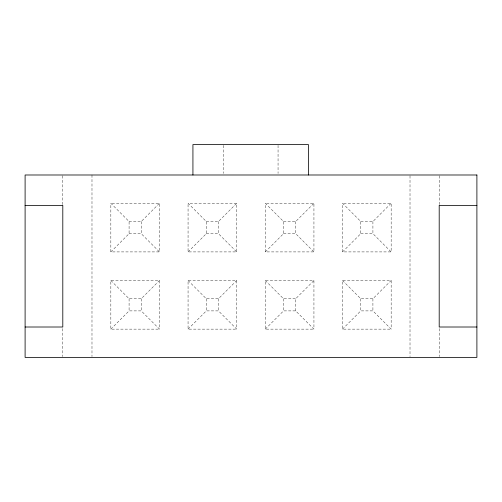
<?xml version="1.0" encoding="UTF-8"?>
<svg xmlns="http://www.w3.org/2000/svg" width="502" height="502" viewBox="0 0 502 502"><rect width="100%" height="100%" fill="white"/><g stroke="black" fill="none" stroke-linecap="round" stroke-linejoin="round"><path stroke-width="0.38" stroke-dasharray="2.51 1.88" d="M110.842 251.91L129.083 233.668L129.083 221.507L110.842 203.266L110.842 251.91L159.485 251.91L159.485 203.266L110.842 203.266M129.083 221.507L141.244 221.507L159.485 203.266M110.842 329.136L129.083 310.895L141.244 310.895L159.485 329.136L159.485 280.492L110.842 280.492L110.842 329.136L159.485 329.136M110.842 280.492L129.083 298.734L141.244 298.734L159.485 280.492M188.062 251.91L206.309 233.668L206.309 221.507L188.062 203.266L236.712 203.266L236.712 251.91L188.062 251.91L188.062 203.266M206.309 221.507L218.47 221.507L236.712 203.266M188.062 329.136L206.309 310.895L218.47 310.895L236.712 329.136L236.712 280.492L188.062 280.492L188.062 329.136L236.712 329.136M188.062 280.492L206.309 298.734L218.47 298.734L236.712 280.492M265.288 251.91L283.53 233.668L283.53 221.507L265.288 203.266L265.288 251.91L313.938 251.91L313.938 203.266L265.288 203.266M283.53 221.507L295.691 221.507L313.938 203.266M265.288 329.136L283.53 310.895L295.691 310.895L313.938 329.136L313.938 280.492L265.288 280.492L265.288 329.136L313.938 329.136M295.691 310.895L295.691 298.734L313.938 280.492M342.515 251.91L360.756 233.668L360.756 221.507L342.515 203.266L342.515 251.91L391.158 251.91L391.158 203.266L342.515 203.266M360.756 221.507L372.917 221.507L391.158 203.266M342.515 329.136L360.756 310.895L372.917 310.895L391.158 329.136L391.158 280.492L342.515 280.492L342.515 329.136L391.158 329.136M342.515 280.492L360.756 298.734L372.917 298.734L391.158 280.492M129.083 233.668L141.244 233.668L159.485 251.91M206.309 233.668L218.47 233.668L236.712 251.91M283.53 233.668L295.691 233.668L313.938 251.91M360.756 233.668L372.917 233.668L391.158 251.91M265.288 280.492L283.53 298.734L295.691 298.734M439.2 175.769L439.2 204.615M439.2 328.572L439.2 356.633M410.015 175.775L410.015 356.633M372.917 221.507L372.917 233.668M372.917 298.734L372.917 310.895M360.756 298.734L360.756 310.895M295.691 221.507L295.691 233.668M283.53 298.734L283.53 310.895M278.058 145.367L278.058 173.428M223.334 145.367L223.334 173.428M218.47 221.507L218.47 233.668M218.47 298.734L218.47 310.895M206.309 298.734L206.309 310.895M141.244 221.507L141.244 233.668M141.244 298.734L141.244 310.895M129.083 298.734L129.083 310.895M91.985 174.991L91.985 356.633M62.8 175.769L62.8 204.615M62.8 328.572L62.8 356.633"/><path stroke-width="0.75" d="M25.1 205.393L62.8 205.393L62.8 327.009L25.1 327.009M476.9 205.393L439.2 205.393L439.2 327.009L476.9 327.009M308.46 174.991L308.46 144.589L192.931 144.589L192.931 174.991M476.9 174.991L25.1 174.991L25.1 357.411L476.9 357.411L476.9 174.991"/></g></svg>
